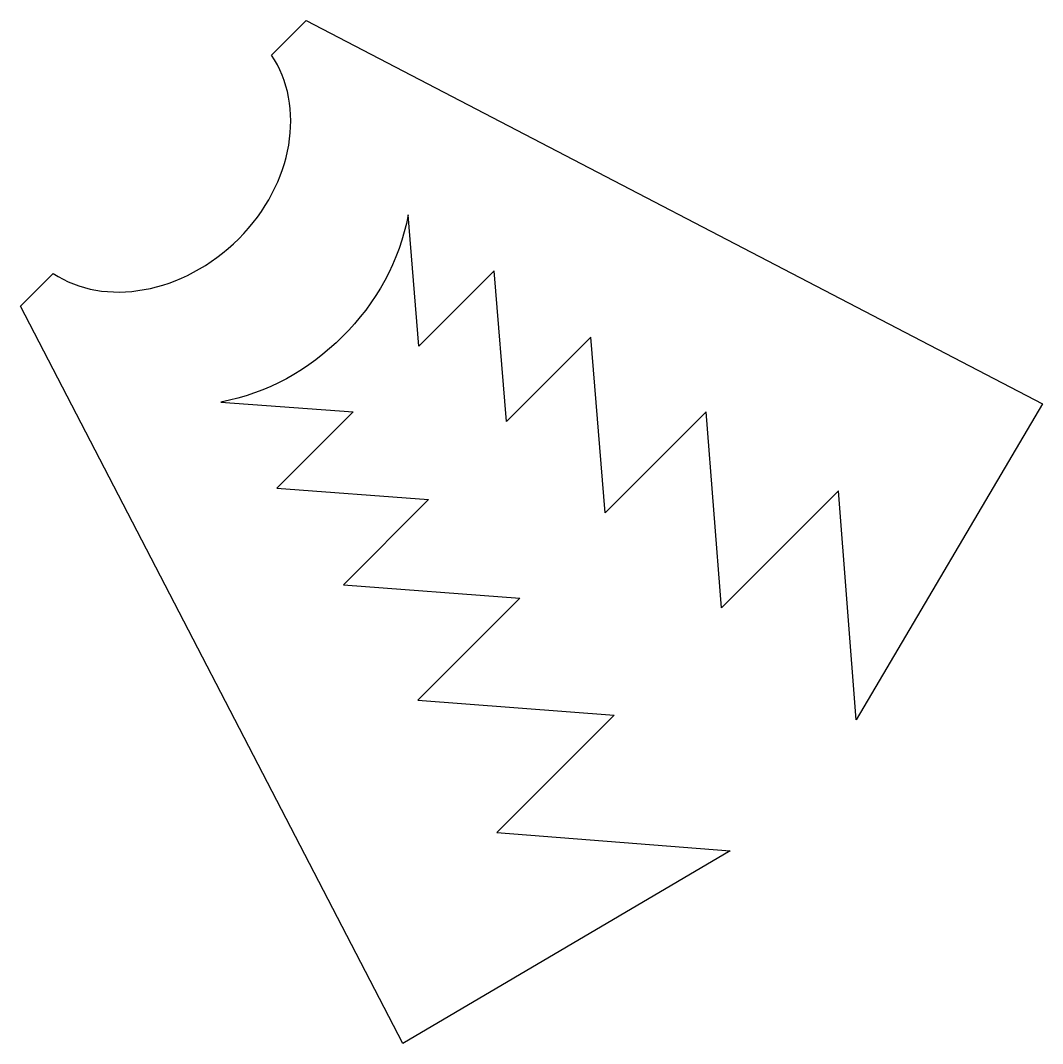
# Model space of a CAD drawing. Header units: centimetres. Extents: x -10 to 10, y -9.9 to 10.2.
import ezdxf

# ---------------------------------------------------------------- set-up
doc = ezdxf.new("R2010")
doc.units = ezdxf.units.CM
doc.header["$MEASUREMENT"] = 0
doc.layers.add('Layer 1', color=7, linetype='Continuous')

msp = doc.modelspace()

# ---------------------------------------------------------------- linework, layer by layer
at = {"layer": 'Layer 1'}
msp.add_open_spline([(10.01628, 2.65013), (10.01628, 2.65013), (-4.43721, 10.1729), (-4.43721, 10.1729), (-4.43721, 10.1729), (-4.43721, 10.1729), (-5.11637, 9.4937), (-5.11637, 9.4937), (-5.11637, 9.4937), (-4.44506, 8.50275), (-4.67474, 6.97501), (-5.7607, 5.88906), (-5.7607, 5.88906), (-6.84665, 4.80311), (-8.40935, 4.5369), (-9.40022, 5.2099), (-9.40022, 5.2099), (-9.40022, 5.2099), (-10.04455, 4.56557), (-10.04455, 4.56557), (-10.04455, 4.56557), (-10.04455, 4.56557), (-2.53914, -9.90526), (-2.53914, -9.90526), (-2.53914, -9.90526), (-2.53914, -9.90526), (3.88654, -6.1265), (3.88654, -6.1265), (3.88654, -6.1265), (3.88654, -6.1265), (-0.69324, -5.76082), (-0.69324, -5.76082), (-0.69324, -5.76082), (-0.69324, -5.76082), (1.60534, -3.46224), (1.60534, -3.46224), (1.60534, -3.46224), (1.60534, -3.46224), (-2.24316, -3.16614), (-2.24316, -3.16614), (-2.24316, -3.16614), (-2.24316, -3.16614), (-0.2406, -1.16358), (-0.2406, -1.16358), (-0.2406, -1.16358), (-0.2406, -1.16358), (-3.70588, -0.90231), (-3.70588, -0.90231), (-3.70588, -0.90231), (-3.70588, -0.90231), (-2.03417, 0.76944), (-2.03417, 0.76944), (-2.03417, 0.76944), (-2.03417, 0.76944), (-5.01195, 0.99588), (-5.01195, 0.99588), (-5.01195, 0.99588), (-5.01195, 0.99588), (-3.5144, 2.49339), (-3.5144, 2.49339), (-3.5144, 2.49339), (-3.5144, 2.49339), (-6.10908, 2.68496), (-6.10908, 2.68496), (-6.10908, 2.68496), (-4.31804, 3.01008), (-2.76221, 4.55553), (-2.43473, 6.35927), (-2.43473, 6.35927), (-2.43473, 6.35927), (-2.2257, 3.78196), (-2.2257, 3.78196), (-2.2257, 3.78196), (-2.2257, 3.78196), (-0.74548, 5.26214), (-0.74548, 5.26214), (-0.74548, 5.26214), (-0.74548, 5.26214), (-0.50166, 2.30182), (-0.50166, 2.30182), (-0.50166, 2.30182), (-0.50166, 2.30182), (1.15259, 3.95607), (1.15259, 3.95607), (1.15259, 3.95607), (1.15259, 3.95607), (1.43119, 0.50816), (1.43119, 0.50816), (1.43119, 0.50816), (1.43119, 0.50816), (3.41637, 2.49343), (3.41637, 2.49343), (3.41637, 2.49343), (3.41637, 2.49343), (3.71239, -1.35499), (3.71239, -1.35499), (3.71239, -1.35499), (3.71239, -1.35499), (6.01097, 0.94359), (6.01097, 0.94359), (6.01097, 0.94359), (6.01097, 0.94359), (6.35919, -3.5492), (6.35919, -3.5492), (6.35919, -3.5492), (6.35919, -3.5492), (10.01612, 2.65021), (10.01612, 2.65021), (10.01612, 2.65021), (10.01612, 2.65021), (10.01628, 2.65013), (10.01628, 2.65013)], degree=3, knots=[0, 0, 0, 0, 0.03448276, 0.03448276, 0.03448276, 0.03448276, 0.06896552, 0.06896552, 0.06896552, 0.06896552, 0.10344828, 0.10344828, 0.10344828, 0.10344828, 0.13793103, 0.13793103, 0.13793103, 0.13793103, 0.17241379, 0.17241379, 0.17241379, 0.17241379, 0.20689655, 0.20689655, 0.20689655, 0.20689655, 0.24137931, 0.24137931, 0.24137931, 0.24137931, 0.27586207, 0.27586207, 0.27586207, 0.27586207, 0.31034483, 0.31034483, 0.31034483, 0.31034483, 0.34482759, 0.34482759, 0.34482759, 0.34482759, 0.37931034, 0.37931034, 0.37931034, 0.37931034, 0.4137931, 0.4137931, 0.4137931, 0.4137931, 0.44827586, 0.44827586, 0.44827586, 0.44827586, 0.48275862, 0.48275862, 0.48275862, 0.48275862, 0.51724138, 0.51724138, 0.51724138, 0.51724138, 0.55172414, 0.55172414, 0.55172414, 0.55172414, 0.5862069, 0.5862069, 0.5862069, 0.5862069, 0.62068966, 0.62068966, 0.62068966, 0.62068966, 0.65517241, 0.65517241, 0.65517241, 0.65517241, 0.68965517, 0.68965517, 0.68965517, 0.68965517, 0.72413793, 0.72413793, 0.72413793, 0.72413793, 0.75862069, 0.75862069, 0.75862069, 0.75862069, 0.79310345, 0.79310345, 0.79310345, 0.79310345, 0.82758621, 0.82758621, 0.82758621, 0.82758621, 0.86206897, 0.86206897, 0.86206897, 0.86206897, 0.89655172, 0.89655172, 0.89655172, 0.89655172, 0.93103448, 0.93103448, 0.93103448, 0.93103448, 1, 1, 1, 1], dxfattribs=at)

doc.saveas('drawing.dxf')
